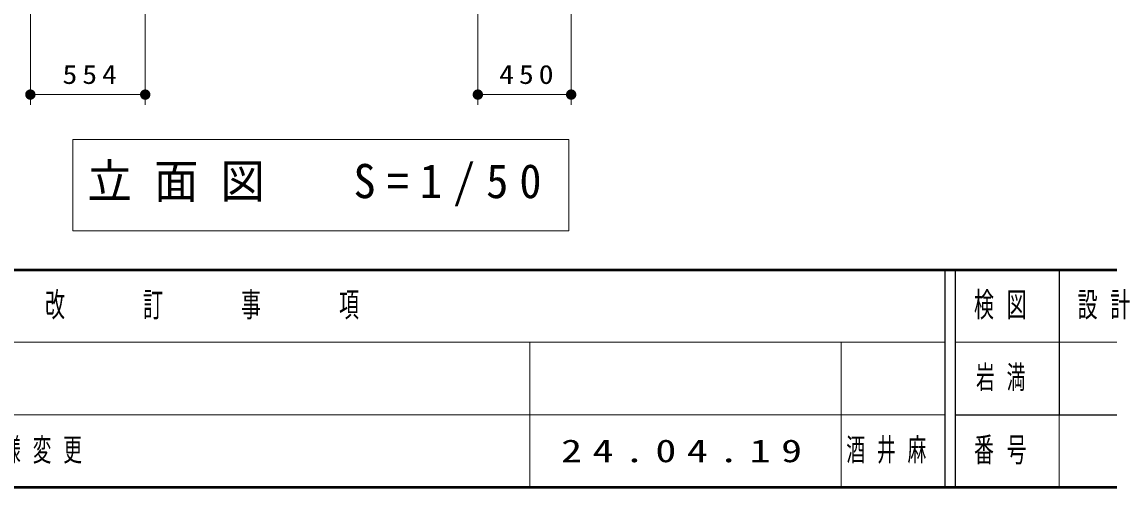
# Model space of a CAD drawing. Units: millimetres on the paper, scale 1:50. Extents: x -385 to 0, y 0 to 267.
# Drawn here: x -332.5 to -227.7, y 0 to 44.9 of the extents above; entities that cross this region are included whole.
import ezdxf

# ---------------------------------------------------------------- set-up
doc = ezdxf.new("R2010")
doc.units = ezdxf.units.MM
doc.layers.add('LY_1', color=7, linetype='Continuous', lineweight=13)
doc.layers.add('LY_2', color=7, linetype='Continuous', lineweight=13)
doc.layers.add('LY_3', color=7, linetype='Continuous')
doc.styles.add('ＭＳ ゴシック', font='')
doc.styles.get('ＭＳ ゴシック').set_extended_font_data('MS Gothic')

# ---------------------------------------------------------------- blocks, each defined once
blk = doc.blocks.new('filled_dot')
at = {"color": 0, "linetype": 'Continuous', "lineweight": -2, "const_width": 1.25}
blk.add_lwpolyline([(-0.625, 0, 1), (0.625, 0, 1)], format="xyb", close=True, dxfattribs=at)

msp = doc.modelspace()

# ---------------------------------------------------------------- linework, layer by layer
at = {"layer": 'LY_1'}
for p, q in [((-331.666, 58.22), (-331.666, 36.896)), ((-320.594, 58.22), (-320.594, 36.896)), ((-288.529, 53.156), (-288.529, 36.896)), ((-279.531, 53.136), (-279.531, 36.896)), ((-320.594, 37.896), (-331.666, 37.896)), ((-279.531, 37.896), (-288.529, 37.896)), ((-327.562, 33.549), (-327.562, 24.749)), ((-279.762, 33.549), (-327.562, 33.549)), ((-279.762, 24.749), (-279.762, 33.549)), ((-327.562, 24.749), (-279.762, 24.749))]:
    msp.add_line(p, q, dxfattribs=at)
at = {"layer": 'LY_2', "lineweight": 50}
for p, q in [((-385, 21), (0, 21)), ((-385, 0), (0, 0))]:
    msp.add_line(p, q, dxfattribs=at)
at = {"layer": 'LY_2', "lineweight": 25}
for p, q in [((-243.5, 21), (-243.5, 0)), ((-242.5, 21), (-242.5, 0)), ((-232.5, 21), (-232.5, 7)), ((-242.5, 7), (0, 7))]:
    msp.add_line(p, q, dxfattribs=at)
at = {"layer": 'LY_2'}
for p, q in [((-385, 14), (-243.5, 14)), ((-283.5, 14), (-283.5, 0)), ((-253.5, 14), (-253.5, 0)), ((-242.5, 14), (-187.5, 14)), ((-385, 7), (-243.5, 7)), ((-232.5, 7), (-232.5, 0))]:
    msp.add_line(p, q, dxfattribs=at)

# ---------------------------------------------------------------- block references
at = {"layer": 'LY_1', "xscale": 0.4, "yscale": 0.4}
for p in [(-331.666, 37.896), (-288.529, 37.896)]:
    msp.add_blockref('filled_dot', p, dxfattribs=at)
at = {"layer": 'LY_1', "xscale": 0.4, "yscale": 0.4, "rotation": 180}
for p in [(-320.594, 37.896), (-279.531, 37.896)]:
    msp.add_blockref('filled_dot', p, dxfattribs=at)

# ---------------------------------------------------------------- texts
at = {"layer": 'LY_1', "style": 'ＭＳ ゴシック'}
for s, insert, char_height, attachment_point in [('\\T1.33;\\W1.15;554', (-325.713, 38.896), 1.833, 8), ('\\T1.33;\\W1.15;450', (-283.615, 38.896), 1.833, 8), ('\\T1.5;\\W0.95;立面図\u3000S=1/50', (-326.162, 29.149), 3.299, 4), ('\\T1.64;\\W0.6;特記仕様変更', (-343.25, 3.5), 2.199, 4), ('\\T1.5;\\W1.35;24.04.19', (-280.5, 3.5), 2.199, 4), ('\\T1.64;\\W0.6;酒井麻', (-253, 3.5), 2.199, 4)]:
    msp.add_mtext(s, dxfattribs=dict(at, insert=insert, char_height=char_height, attachment_point=attachment_point))
at = {"layer": 'LY_2', "char_height": 2.346, "attachment_point": 4, "style": 'ＭＳ ゴシック'}
for s, insert in [('\\T1.64;\\W0.6;改\u3000\u3000訂\u3000\u3000事\u3000\u3000項', (-330.25, 17.5)), ('\\T1.64;\\W0.6;検図', (-240.7, 17.5)), ('\\T1.64;\\W0.6;設計', (-230.7, 17.5)), ('\\T1.64;\\W0.6;番号', (-240.7, 3.5))]:
    msp.add_mtext(s, dxfattribs=dict(at, insert=insert))
at = {"layer": 'LY_3', "insert": (-240.5, 10.5), "char_height": 2.199, "attachment_point": 4, "style": 'ＭＳ ゴシック'}
msp.add_mtext('\\T1.64;\\W0.6;岩満', dxfattribs=at)

doc.saveas('drawing.dxf')
